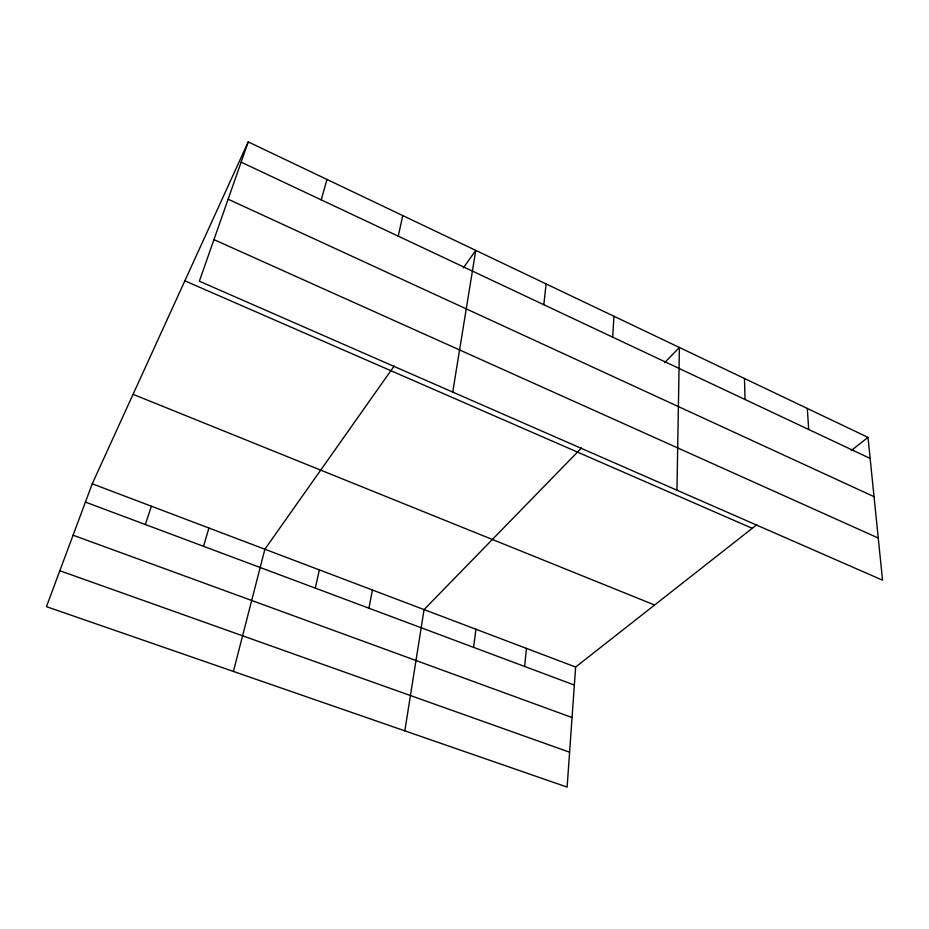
<?xml version="1.0" encoding="UTF-8"?>
<svg xmlns="http://www.w3.org/2000/svg" width="929" height="929" viewBox="0 0 929 929"><rect width="100%" height="100%" fill="white"/><g stroke="black" fill="none" stroke-linecap="round" stroke-linejoin="round"><path stroke-width="1.39" d="M676.962 490.21L679.401 347.469L664.607 362.658M612.652 337.146L613.941 316.255M756.729 524.792L575.632 667.045L567.12 787.095L46.45 606.649L92.25 483.788L248.229 141.905L868 437.385L882.55 580.184L199.352 281.197L248.229 141.905M524.641 666.465L526.429 648.384M543.813 304.712L546.101 283.914M473.604 647.362L475.927 629.247M404.823 730.856L424.077 609.587L581.438 448.045M452.725 392.073L475.764 250.377L463.397 267.9M368.952 608.193L372.413 589.996M398.251 236.152L402.768 215.586M315.303 588.127L319.367 569.883M233.411 671.446L264.881 549.236L394.14 366.049M321.225 199.874L326.985 179.448M203.544 546.298L208.92 528.02M145.307 524.513L151.392 506.212M851.254 450.542L868 437.385M59.839 570.731L569.593 752.2M73.089 535.209L572.055 717.536M85.422 502.101L574.354 685.068M92.25 483.788L575.632 667.045M133.068 394.326L654.608 605.011M184.848 280.825L752.235 528.322M213.949 239.601L878.253 538.03M228.128 199.201L874.038 496.678M241.134 162.145L870.136 458.427M807.313 408.458L808.683 429.477M744.489 378.509L745.023 399.493"/></g></svg>
